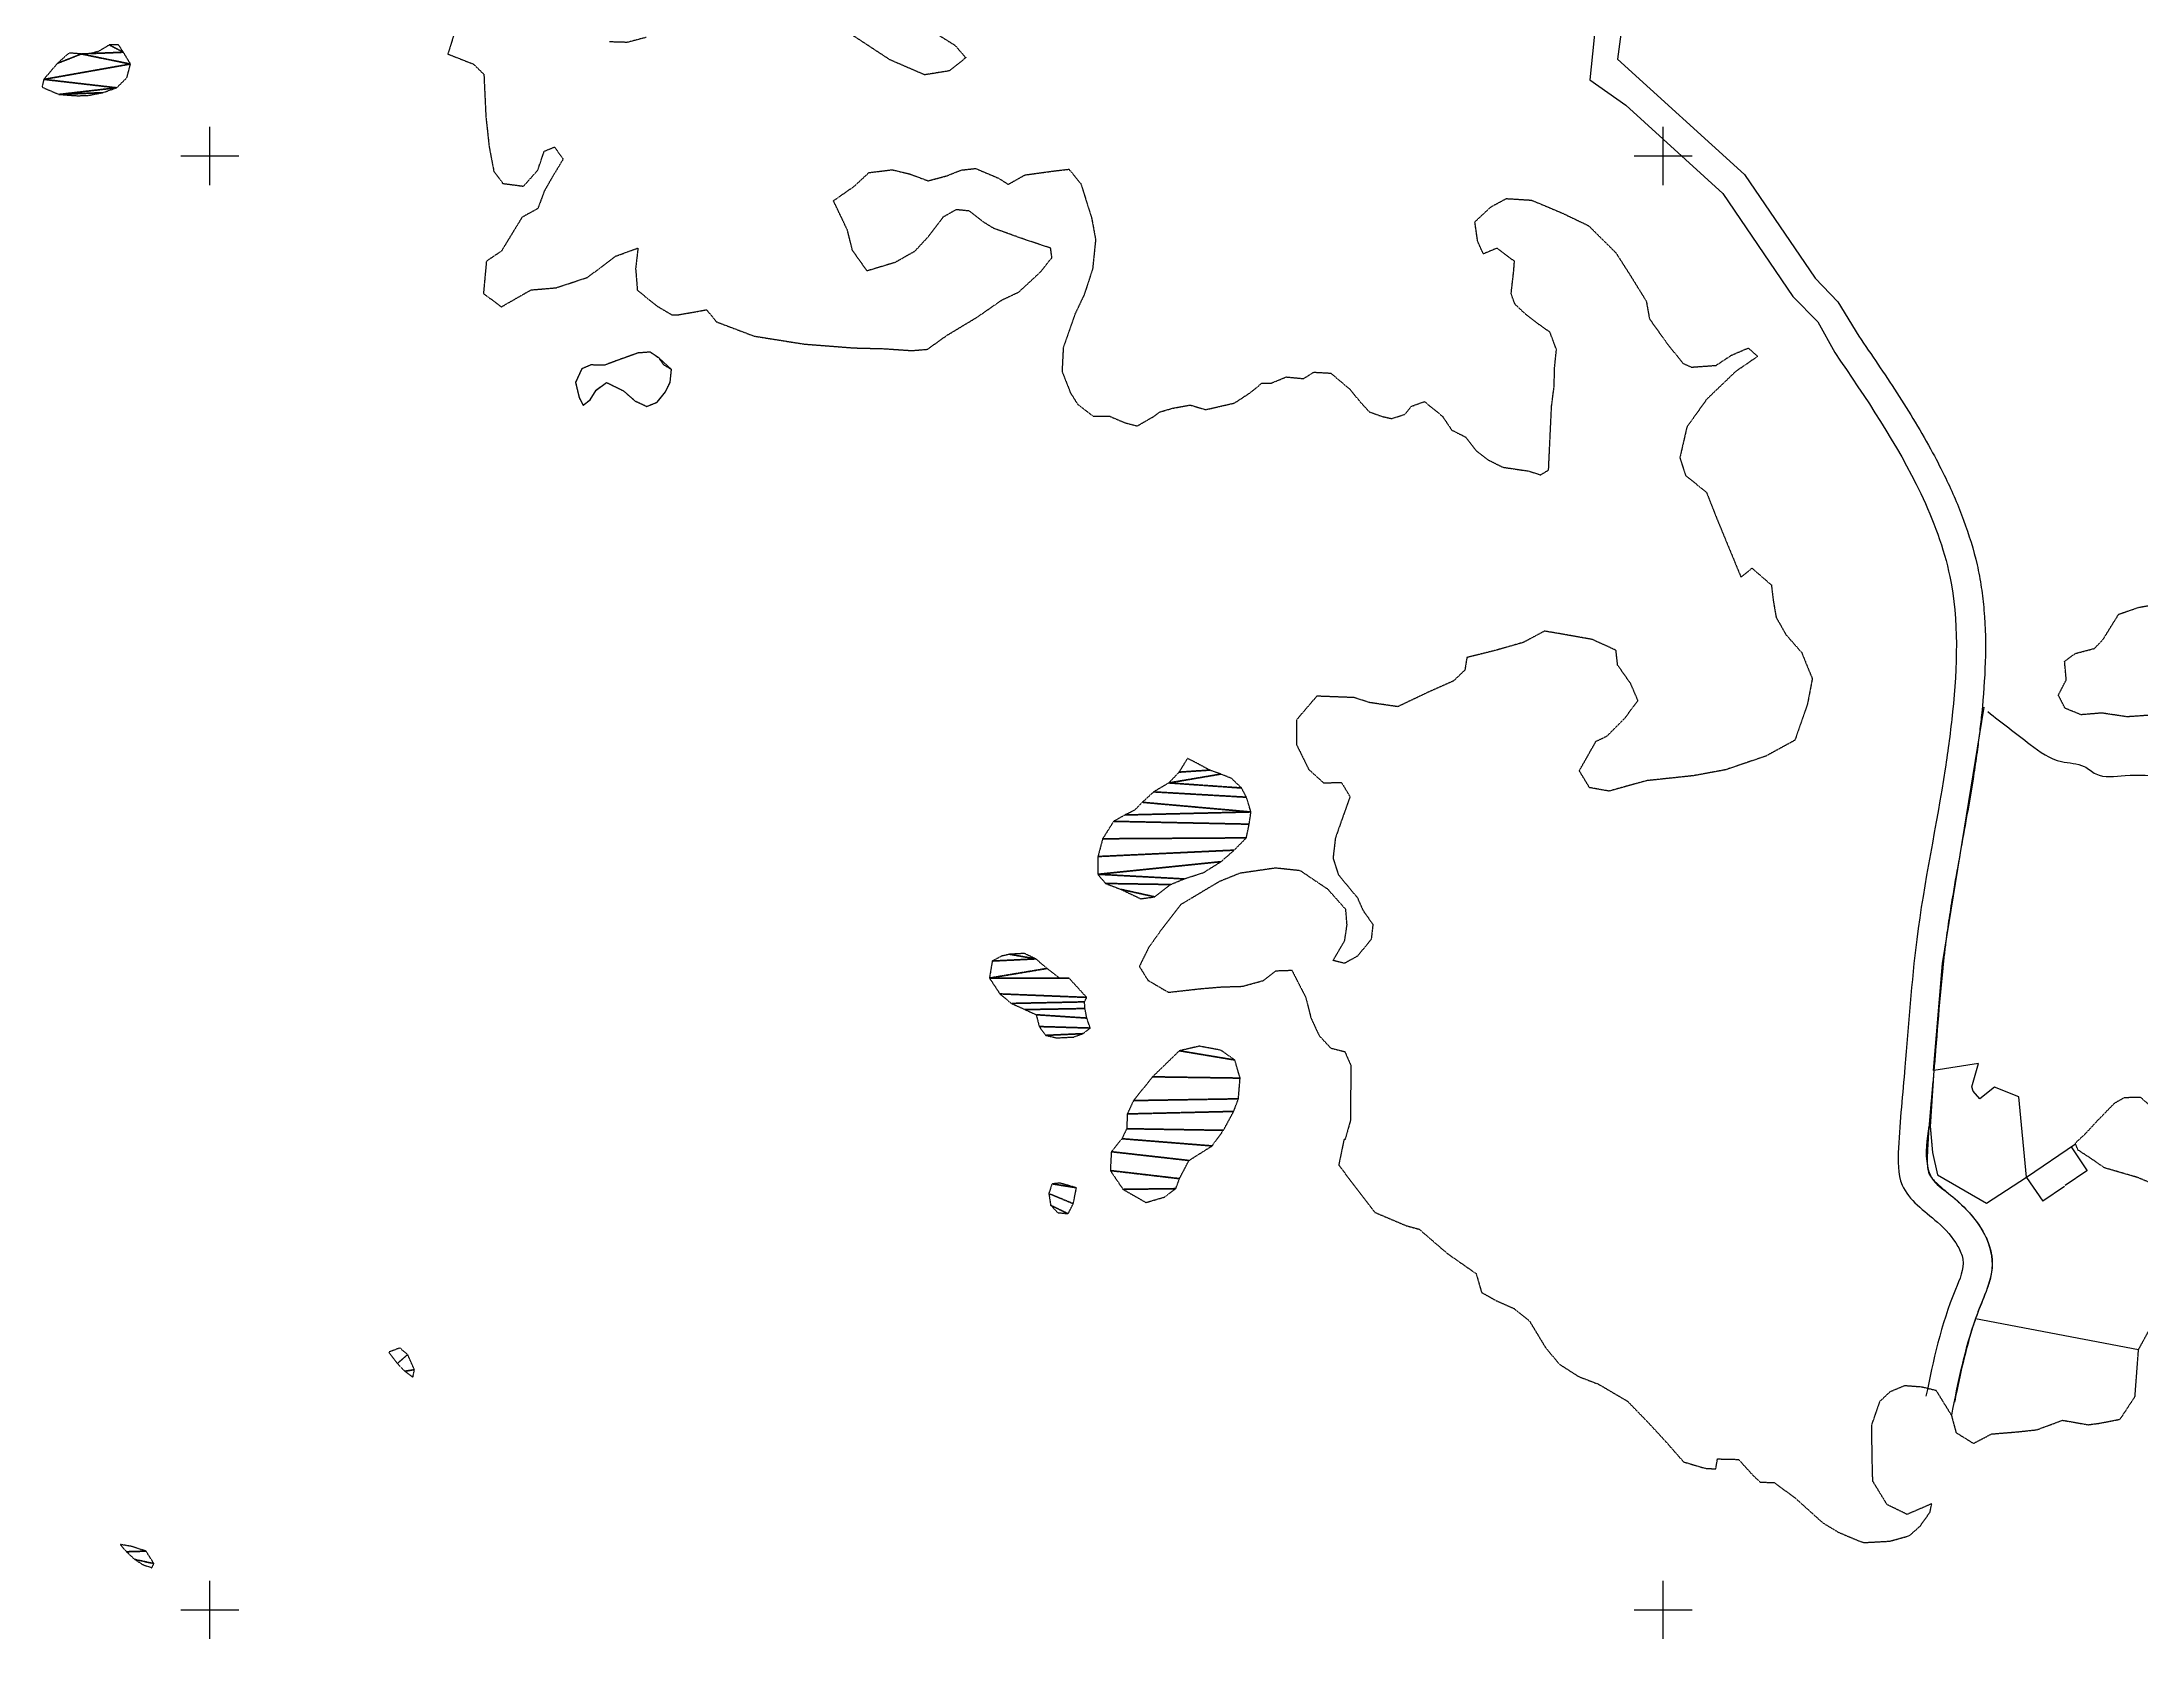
# Model space of a CAD drawing. Header units: metres. Extents: x 619047 to 657292, y 1301217 to 1319844.
# Drawn here: x 654087 to 655532, y 1314710 to 1315809 of the extents above; entities that cross this region are included whole.
import ezdxf

# ---------------------------------------------------------------- set-up
doc = ezdxf.new("R2010")
doc.units = ezdxf.units.M
doc.header["$PDMODE"] = 32
doc.header["$PDSIZE"] = 0.5
doc.linetypes.add('HIDDEN', pattern=[0.375, 0.25, -0.125])
for name, color, linetype in [('2', 1, 'Continuous'), ('3', 7, 'Continuous'), ('42', 7, 'Continuous'), ('CVL_CUADCON_LIN', 8, 'Continuous')]:
    doc.layers.add(name, color=color, linetype=linetype)
doc.styles.get("Standard").update_dxf_attribs({"font": 'arial.ttf'})
doc.dimstyles.get("Standard").update_dxf_attribs({"dimtxt": 0.18, "dimasz": 0.18, "dimexe": 0.18, "dimexo": 0.0625, "dimgap": 0.09, "dimtad": 0, "dimtih": 1, "dimtoh": 1, "dimdec": 4, "dimzin": 0, "dimdsep": 46, "dimtxsty": 'Standard', "dimcen": 0.09, "dimadec": 0, "dimazin": 0, "dimtfac": 1, "dimtdec": 4, "dimtofl": 0, "dimtmove": 0, "dimatfit": 3, "dimfxl": 1, "dimtolj": 1, "dimtzin": 0, "dimarcsym": 0})

# ---------------------------------------------------------------- blocks, each defined once
blk = doc.blocks.new('COORD')
at = {"layer": '42', "color": 2, "linetype": 'Continuous'}
for p, q in [((0, -2), (0, 2)), ((-2, 0), (2, 0))]:
    blk.add_line(p, q, dxfattribs=at)
blk = doc.blocks.new('COORD$')
at = {"layer": '42', "color": 2, "linetype": 'Continuous'}
blk.add_blockref('COORD', (0, 0), dxfattribs=at)
blk = doc.blocks.new('*D20')
at = {"layer": 'CVL_CUADCON_LIN', "color": 0, "lineweight": -2, "ltscale": 0.5, "transparency": 16777216}
for p, q in [((655483.3, 1315048.8), (655494.4, 1315032.4)), ((655494.2, 1315032.4), (655479.3, 1315022.3)), ((655452.7, 1315027.9), (655463.8, 1315011.6)), ((655463.8, 1315011.8), (655478.7, 1315021.9))]:
    blk.add_line(p, q, dxfattribs=at)
at = {"layer": 'CVL_CUADCON_LIN', "color": 0, "ltscale": 0.5, "transparency": 16777216}
for points in [[(655494.1, 1315032.5), (655494.2, 1315032.4), (655494.3, 1315032.5)], [(655463.8, 1315011.9), (655463.8, 1315011.8), (655463.7, 1315011.7)]]:
    blk.add_solid(points, dxfattribs=at)
at = {"layer": 'Defpoints', "color": 0, "ltscale": 0.5, "transparency": 16777216}
for p in [(655483.3, 1315048.8), (655494.3, 1315032.5), (655452.6, 1315028)]:
    blk.add_point(p, dxfattribs=at)
at = {"layer": 'CVL_CUADCON_LIN', "color": 0, "ltscale": 0.5, "transparency": 16777216, "insert": (655479, 1315022.1), "char_height": 0.18, "attachment_point": 5}
blk.add_mtext('\\A1;37.0198', dxfattribs=at)

msp = doc.modelspace()

# ---------------------------------------------------------------- linework, layer by layer
at = {"layer": '2', "color": 1, "linetype": 'Continuous'}
for points in [[(655165.70613, 1315915.10842), (655152.09003, 1315782.7591), (655176.90449, 1315765.33022), (655243.71645, 1315704.58806), (655291.97438, 1315633.83277), (655308.96503, 1315616.29368), (655320.65979, 1315595.2293)], [(655186.04138, 1315909.39904), (655171.25844, 1315796.96572), (655258.61594, 1315717.54455), (655307.22797, 1315646.2701), (655322.86612, 1315630.12717), (655337.19109, 1315606.53901)]]:
    msp.add_lwpolyline(points, dxfattribs=at)
at = {"layer": '3', "color": 30, "linetype": 'HIDDEN'}
for points in [[(654371.53973, 1315817.05733), (654366.39473, 1315800.48233), (654383.99973, 1315793.56933), (654391.19273, 1315786.53633), (654392.53873, 1315757.58433), (654394.80873, 1315736.77433), (654398.05173, 1315719.78733), (654404.24273, 1315711.47233), (654418.48773, 1315709.60333), (654428.26773, 1315720.64133), (654432.69073, 1315733.65033), (654439.76973, 1315736.52633), (654445.70673, 1315728.20933), (654437.23173, 1315714.13733), (654432.75073, 1315706.20833), (654428.31573, 1315694.21533), (654417.46173, 1315688.24733), (654403.24973, 1315664.96133), (654392.91573, 1315657.98333), (654390.88273, 1315635.85333), (654403.18073, 1315626.59233), (654423.62073, 1315638.26033), (654440.87673, 1315639.72833), (654462.38473, 1315646.83433), (654482.02873, 1315661.54233), (654497.20573, 1315667.05233), (654495.59073, 1315652.80433), (654496.77573, 1315638.08033), (654510.10673, 1315627.30633), (654520.59173, 1315621.07433), (654524.65573, 1315621.12033), (654537.33073, 1315623.29833), (654544.42673, 1315624.65033), (654551.12573, 1315616.34133), (654577.14673, 1315606.47533), (654611.49873, 1315601.02333), (654645.81973, 1315598.36633), (654666.39973, 1315597.83933), (654685.71873, 1315596.53633), (654696.37673, 1315597.42033), (654709.72973, 1315606.97433), (654730.41573, 1315619.40733), (654747.55173, 1315631.29233), (654759.17273, 1315636.76133), (654774.50573, 1315650.91133), (654782.01673, 1315660.39933), (654781.17973, 1315666.99633), (654762.05673, 1315673.38433), (654742.16273, 1315680.52533), (654734.74573, 1315685.01433), (654725.26173, 1315692.52833), (654716.10673, 1315693.44033), (654707.02273, 1315688.25433), (654697.01473, 1315674.92733), (654687.47973, 1315664.65433), (654674.10373, 1315657.13233), (654654.86673, 1315651.32233), (654644.79873, 1315665.43633), (654641.33773, 1315679.37233), (654636.65273, 1315689.22833), (654631.70873, 1315699.59033), (654645.82073, 1315709.40733), (654656.12573, 1315718.92633), (654672.10473, 1315720.88833), (654684.33073, 1315717.97833), (654696.82973, 1315713.29333), (654709.74473, 1315716.74433), (654719.60573, 1315720.66933), (654729.49873, 1315721.79833), (654745.32373, 1315715.11833), (654751.97573, 1315710.87533), (654763.58573, 1315717.36033), (654783.87373, 1315720.13333), (654793.76673, 1315721.26333), (654802.01073, 1315711.19333), (654809.39173, 1315687.64633), (654812.09973, 1315672.94033), (654810.04573, 1315652.58833), (654804.15373, 1315634.73433), (654797.95273, 1315621.70433), (654789.83673, 1315598.48933), (654789.00673, 1315582.21733), (654794.76173, 1315567.54533), (654799.67773, 1315559.72433), (654810.43973, 1315551.46233), (654821.87173, 1315551.33933), (654832.33673, 1315546.88533), (654840.74373, 1315544.69433), (654851.59473, 1315550.91633), (654856.12773, 1315554.27133), (654865.24173, 1315556.91733), (654877.15473, 1315559.08633), (654887.85973, 1315555.90533), (654907.61973, 1315560.45033), (654918.71273, 1315567.69233), (654926.51273, 1315574.13333), (654933.11673, 1315574.20933), (654943.22873, 1315578.39033), (654955.17973, 1315577.25633), (654962.24073, 1315581.65733), (654973.93273, 1315581.02833), (654987.01273, 1315569.99733), (654993.96873, 1315561.43833), (655000.39873, 1315554.39633), (655009.32573, 1315551.19533), (655015.94573, 1315549.74633), (655024.80273, 1315552.64333), (655029.56473, 1315558.28733), (655038.41873, 1315561.43833), (655050.72473, 1315551.41433), (655057.18473, 1315541.83333), (655066.63673, 1315537.11333), (655074.11173, 1315527.54333), (655081.80073, 1315521.53233), (655092.27473, 1315516.31633), (655109.82973, 1315513.72233), (655118.24273, 1315511.02333), (655123.79273, 1315514.38933), (655125.83273, 1315558.11833), (655127.69873, 1315572.62233), (655127.82473, 1315583.80433), (655129.19473, 1315597.28733), (655124.74073, 1315609.17933), (655116.54673, 1315614.92933), (655108.09073, 1315621.43933), (655100.64473, 1315628.46933), (655098.02373, 1315635.55333), (655099.86973, 1315651.83733), (655100.30773, 1315657.94033), (655088.26673, 1315666.95033), (655078.91373, 1315663.03133), (655075.00473, 1315671.62633), (655073.07373, 1315685.07133), (655084.13173, 1315695.36133), (655094.73473, 1315701.07333), (655112.01873, 1315700.00033), (655133.20273, 1315691.09533), (655151.33573, 1315682.40933), (655170.09073, 1315663.82033), (655179.91873, 1315648.43233), (655191.04473, 1315630.51933), (655193.21673, 1315618.34733), (655205.86373, 1315600.70533), (655216.42773, 1315587.61233), (655222.04373, 1315585.13633), (655239.04773, 1315586.34633), (655249.63673, 1315593.32833), (655261.26373, 1315598.28933), (655267.67973, 1315592.51833), (655252.55773, 1315582.18133), (655232.45773, 1315562.89433), (655218.95873, 1315543.93733), (655214.12073, 1315522.79133), (655218.06973, 1315510.64033), (655232.42473, 1315499.11533), (655239.48873, 1315481.15533), (655256.20673, 1315440.69133), (655263.75673, 1315446.87533), (655277.09673, 1315435.33933), (655278.49673, 1315423.92133), (655280.39973, 1315413.01733), (655287.13873, 1315401.15133), (655297.94773, 1315388.82433), (655305.26473, 1315370.86733), (655301.90973, 1315353.29633), (655293.30273, 1315328.55033), (655273.36173, 1315317.65033), (655245.52973, 1315308.18433), (655223.47773, 1315304.12033), (655191.25873, 1315300.70333), (655165.43273, 1315293.54733), (655151.94373, 1315295.93433), (655144.95273, 1315307.54233), (655156.40573, 1315327.74733), (655163.98373, 1315331.39133), (655176.28873, 1315343.72833), (655185.29573, 1315355.77433), (655180.33673, 1315367.40533), (655171.29973, 1315380.26133), (655170.16773, 1315390.41233), (655153.82673, 1315397.84833), (655130.91973, 1315401.90633), (655120.99473, 1315403.57133), (655106.35173, 1315395.78133), (655087.87073, 1315390.48733), (655067.60873, 1315385.42833), (655066.18373, 1315376.77233), (655058.39473, 1315369.31433), (655039.69373, 1315360.96933), (655019.98873, 1315351.59733), (655000.65273, 1315354.42533), (654989.94573, 1315357.86033), (654964.27973, 1315358.83733), (654950.24373, 1315342.41433), (654950.43873, 1315325.39233), (654958.75973, 1315308.46233), (654969.02573, 1315299.17833), (654981.21373, 1315299.57233), (654987.16773, 1315289.73033), (654980.27773, 1315270.34033), (654977.08073, 1315261.15633), (654975.45973, 1315247.41633), (654979.14573, 1315236.02433), (654992.28073, 1315220.16633), (654995.93273, 1315211.82233), (655002.90573, 1315201.73833), (655001.75173, 1315191.56133), (654992.23173, 1315180.01833), (654983.39873, 1315175.08933), (654975.50173, 1315177.03133), (654983.47473, 1315190.59033), (654985.12773, 1315201.53533), (654984.24373, 1315212.19733), (654971.89373, 1315226.03133), (654952.95273, 1315238.77333), (654935.91373, 1315240.61133), (654911.31573, 1315237.02733), (654897.15773, 1315231.27533), (654870.66873, 1315215.47233), (654857.40273, 1315198.29633), (654848.65373, 1315185.99933), (654842.19873, 1315172.96633), (654848.14973, 1315163.37833), (654862.21373, 1315155.15433), (654884.79073, 1315157.69933), (654899.00173, 1315158.87833), (654913.22073, 1315159.29533), (654927.65373, 1315163.27133), (654936.21273, 1315169.97633), (654947.13073, 1315170.35433), (654956.74173, 1315151.66133), (654960.20373, 1315137.72533), (654965.93273, 1315125.34033), (654973.90473, 1315116.79233), (654983.58473, 1315114.36233), (654987.75873, 1315104.75433), (654987.42873, 1315066.88933), (654983.76773, 1315053.88933), (654983.00573, 1315053.88033), (654979.39673, 1315036.30633), (655004.15173, 1315003.81033), (655025.84673, 1314994.65733), (655034.76473, 1314992.21833), (655054.26073, 1314975.41633), (655073.97573, 1314961.66633), (655077.67973, 1314948.75033), (655087.90473, 1314943.02233), (655100.15973, 1314937.57233), (655110.67073, 1314929.05333), (655121.80373, 1314910.63133), (655131.33073, 1314899.30633), (655144.63573, 1314890.81933), (655158.15673, 1314885.63733), (655178.10273, 1314873.92333), (655191.98273, 1314859.59833), (655204.32673, 1314846.27233), (655216.67973, 1314832.18433), (655231.46273, 1314827.77933), (655238.83373, 1314827.35533), (655240.02473, 1314834.22933), (655254.50673, 1314833.88733), (655264.53973, 1314822.82133), (655269.41673, 1314818.30333), (655279.07373, 1314817.90633), (655293.16073, 1314807.64933), (655312.40873, 1314790.33633), (655323.15073, 1314783.85233), (655337.69973, 1314777.66633), (655340.75873, 1314776.68533), (655358.52773, 1314777.65033), (655371.94773, 1314781.36133), (655379.49073, 1314788.05433), (655386.24073, 1314797.53333), (655387.44373, 1314803.39133), (655370.50873, 1314796.08233), (655356.71673, 1314802.78533), (655346.87973, 1314818.93533), (655346.44273, 1314834.93833), (655346.18473, 1314857.55033), (655351.83973, 1314873.87733), (655358.87573, 1314880.56433), (655368.98773, 1314884.74533), (655380.42773, 1314883.85933), (655390.36173, 1314881.43233), (655400.97173, 1314864.27533), (655404.15573, 1314852.36833), (655416.17973, 1314844.88333), (655428.55173, 1314851.37733), (655446.31473, 1314852.85133), (655459.75973, 1314854.27533), (655477.46573, 1314860.83033), (655495.02673, 1314857.72733), (655503.39573, 1314858.83933), (655517.08173, 1314861.53733), (655527.31673, 1314877.15433), (655529.74173, 1314909.45233), (655537.45473, 1314923.51533)], [(654502.91573, 1315811.95333), (654489.74773, 1315808.49933), (654477.55073, 1315808.86833)], [(654701.76373, 1315814.98933), (654715.32273, 1315806.50533), (654722.78673, 1315797.95133), (654711.45973, 1315788.92833), (654694.47273, 1315786.19233), (654670.47773, 1315796.59033), (654643.09473, 1315814.57233)], [(655543.29273, 1315346.14633), (655521.97373, 1315344.63233), (655504.41773, 1315347.22633), (655490.20773, 1315346.04733), (655479.23473, 1315350.49533), (655474.55873, 1315359.58933), (655480.02673, 1315370.07033), (655478.86573, 1315382.76233), (655486.16973, 1315388.18133), (655499.33773, 1315391.63533), (655505.11273, 1315397.54533), (655516.08673, 1315415.20333), (655530.00273, 1315419.93633), (655541.91573, 1315422.10533)], [(655542.67773, 1315022.16533), (655528.89673, 1315027.85133), (655506.21473, 1315034.45333), (655497.25373, 1315040.70333), (655488.04073, 1315046.69633), (655486.20773, 1315051.50333), (655493.24673, 1315057.93533), (655501.77673, 1315067.18133), (655513.32573, 1315079.00133), (655520.13873, 1315082.89033), (655531.05973, 1315083.01533), (655544.14573, 1315071.47633)]]:
    msp.add_lwpolyline(points, dxfattribs=at)
for points, invisible_edges in [([(654481.07873, 1315589.11433), (654511.78873, 1315591.24433), (654505.64373, 1315595.49333), (654497.26873, 1315594.88933)], 1), ([(654520.25973, 1315583.46433), (654458.53073, 1315584.02833), (654454.32073, 1315574.57833), (654519.34273, 1315574.81433)], 5), ([(654514.88873, 1315586.70533), (654474.25073, 1315586.49533), (654458.53073, 1315584.02833), (654520.25973, 1315583.46433)], 7), ([(654458.53073, 1315584.02833), (654474.25073, 1315586.49533), (654464.85173, 1315586.64133)], 1), ([(654511.78873, 1315591.24433), (654481.07873, 1315589.11433), (654474.25073, 1315586.49533), (654514.88873, 1315586.70533)], 5), ([(654519.34273, 1315574.81433), (654454.32073, 1315574.57833), (654475.65773, 1315574.56833), (654516.11673, 1315568.17033)], 7), ([(654456.72573, 1315564.18833), (654468.35073, 1315569.40333), (654475.65773, 1315574.56833), (654454.32073, 1315574.57833)], 5), ([(654468.35073, 1315569.40333), (654456.72573, 1315564.18833), (654459.58073, 1315558.88533), (654464.36273, 1315562.75133)], 1), ([(654516.11673, 1315568.17033), (654475.65773, 1315574.56833), (654487.15273, 1315568.85633), (654495.36073, 1315561.83533)], 9), ([(654516.11673, 1315568.17033), (654495.36073, 1315561.83533), (654503.27773, 1315558.11433), (654510.35673, 1315560.99033)], 1)]:
    msp.add_3dface(points, dxfattribs=dict(at, invisible_edges=invisible_edges))
at = {"layer": 'CVL_CUADCON_LIN', "color": 6, "ltscale": 0.5, "flags": 128}
for points in [[(654497.26873, 1315594.88933), (654481.07873, 1315589.11433), (654474.25073, 1315586.49533), (654464.85173, 1315586.64133), (654458.53073, 1315584.02833), (654454.32073, 1315574.57833), (654456.72573, 1315564.18833), (654459.58073, 1315558.88533), (654464.36273, 1315562.75133), (654468.35073, 1315569.40333), (654475.65773, 1315574.56833), (654487.15273, 1315568.85633), (654495.36073, 1315561.83533), (654503.27773, 1315558.11433), (654510.35673, 1315560.99033), (654516.11673, 1315568.17033), (654519.34273, 1315574.81433), (654520.25973, 1315583.46433), (654511.78873, 1315591.24433), (654505.64373, 1315595.49333)], [(655419.64377, 1315106.2473), (655388.93357, 1315101.33876), (655386.32008, 1315062.92757), (655387.93557, 1315045.09059), (655391.4189, 1315029.67935), (655425.06329, 1315010.05654), (655452.63051, 1315028.00083), (655447.48541, 1315083.20525), (655430.56779, 1315089.91602), (655420.55353, 1315081.79971), (655415.85314, 1315087.25373), (655415.13543, 1315090.06352)]]:
    msp.add_lwpolyline(points, close=True, dxfattribs=at)
at = {"layer": 'CVL_CUADCON_LIN', "color": 3, "ltscale": 0.5, "flags": 128}
for points in [[(655423.25685, 1315351.34001), (655394.72165, 1315175.00486), (655388.38037, 1315101.42624)], [(655388.93357, 1315101.33876), (655386.32008, 1315062.92757)], [(655415.13543, 1315090.06352), (655419.64377, 1315106.2473), (655388.93357, 1315101.33876)], [(655420.55353, 1315081.79971), (655415.85314, 1315087.25373), (655415.13543, 1315090.06352)], [(655430.56709, 1315089.93228), (655420.55353, 1315081.79971)], [(655447.48541, 1315083.20525), (655430.56779, 1315089.91602)], [(655386.32627, 1315063.01851), (655387.93557, 1315045.09059)], [(655387.93557, 1315045.09059), (655391.4189, 1315029.67935)]]:
    msp.add_lwpolyline(points, dxfattribs=at)
at = {"layer": 'CVL_CUADCON_LIN', "color": 2, "ltscale": 0.5, "flags": 128}
for points in [[(655452.63051, 1315028.00083), (655447.48541, 1315083.20525)], [(655391.4189, 1315029.67935), (655425.06329, 1315010.05654)], [(655425.06329, 1315010.05654), (655452.63051, 1315028.00083)]]:
    msp.add_lwpolyline(points, dxfattribs=at)
at = {"layer": 'CVL_CUADCON_LIN', "color": 6, "ltscale": 0.5, "flags": 128}
for points in [[(655452.63051, 1315028.00083), (655486.41754, 1315050.95309)], [(655417.61976, 1314930.74233), (655529.74173, 1314909.45233)]]:
    msp.add_lwpolyline(points, dxfattribs=at)
at = {"layer": 'CVL_CUADCON_LIN', "color": 6, "ltscale": 0.5}
msp.add_spline([(655320.65979, 1315595.2293), (655379.88123, 1315498.19357), (655399.88558, 1315441.09415), (655401.76961, 1315348.02483), (655396.69636, 1315308.90872), (655377.12847, 1315191.56031), (655369.03045, 1315103.65327), (655364.55799, 1315048.09619), (655367.11362, 1315022.55269), (655391.39234, 1314997.00919), (655405.44839, 1314980.40593), (655408.8191, 1314971.54933), (655403.79415, 1314950.83168), (655383.47116, 1314877.45282)], degree=3, dxfattribs=at)
msp.add_open_spline([(655337.19109, 1315606.53901), (655345.95866, 1315593.72354), (655354.82608, 1315580.76615), (655372.03941, 1315554.14292), (655380.38604, 1315540.47582), (655391.19515, 1315520.47863), (655394.19916, 1315514.6309), (655399.31553, 1315504.01675), (655401.48329, 1315499.28665), (655405.61684, 1315489.67097), (655407.58147, 1315484.7875), (655413.08477, 1315469.91222), (655416.23443, 1315459.69424), (655419.20982, 1315446.60859), (655419.75031, 1315444.00784), (655420.72922, 1315438.80977), (655421.16925, 1315436.2092), (655422.35088, 1315428.40713), (655422.95408, 1315423.2054), (655424.42544, 1315406.02264), (655424.60853, 1315394.08326), (655423.89528, 1315370.49132), (655422.99857, 1315358.83688), (655421.41563, 1315343.2096), (655420.95478, 1315339.03233), (655419.96691, 1315330.70162), (655419.44005, 1315326.55087), (655418.13679, 1315316.86655), (655417.33643, 1315311.34255), (655414.79358, 1315294.81733), (655412.91631, 1315283.90517), (655407.98427, 1315256.20107), (655404.85846, 1315239.52534), (655401.13611, 1315217.33304), (655400.23155, 1315211.71512), (655398.5692, 1315200.70869), (655397.80721, 1315195.31944), (655396.72233, 1315186.8959), (655396.35201, 1315183.84852), (655395.64641, 1315177.72838), (655395.31138, 1315174.65795), (655394.35047, 1315165.41968), (655393.76879, 1315159.22491), (655392.12573, 1315140.56564), (655391.16704, 1315128.02661), (655389.7986, 1315111.36046), (655389.45321, 1315107.24773), (655388.92812, 1315101.26471), (655388.76057, 1315099.39591), (655388.42255, 1315095.67696), (655388.25195, 1315093.82441), (655387.73945, 1315088.28278), (655387.39689, 1315084.60977), (655386.39814, 1315073.6153), (655385.77122, 1315066.31907), (655385.12938, 1315057.01143), (655385.00434, 1315055.0758), (655384.78829, 1315051.44355), (655384.69495, 1315049.74884), (655384.57778, 1315047.41132), (655384.54676, 1315046.77187), (655384.46296, 1315044.94541), (655384.41663, 1315043.78679), (655384.33375, 1315040.78759), (655384.32884, 1315039.04306), (655384.4472, 1315035.94636), (655384.57158, 1315034.59625), (655384.87144, 1315032.66408), (655385.02562, 1315031.97571), (655385.24411, 1315031.21537), (655385.30677, 1315031.02095), (655385.41454, 1315030.71651), (655385.4603, 1315030.59738), (655385.53857, 1315030.40705), (655385.57166, 1315030.33094), (655385.64819, 1315030.16406), (655385.69023, 1315030.07669), (655385.82932, 1315029.80174), (655385.9394, 1315029.60121), (655386.35943, 1315028.90052), (655386.75266, 1315028.32827), (655387.79159, 1315027.02184), (655388.43669, 1315026.28913), (655389.97269, 1315024.69973), (655390.86286, 1315023.84352), (655392.85471, 1315022.03083), (655393.95598, 1315021.0744), (655396.75376, 1315018.70296), (655398.5214, 1315017.24808), (655401.35756, 1315014.8696), (655402.35302, 1315014.0269), (655404.19594, 1315012.42907), (655405.03952, 1315011.68352), (655406.7199, 1315010.15726), (655407.55937, 1315009.37468), (655410.06879, 1315006.95938), (655411.73028, 1315005.25887), (655415.3874, 1315001.17905), (655417.3634, 1314998.73476), (655419.84883, 1314995.1841), (655420.46432, 1314994.2613), (655421.7105, 1314992.29082), (655422.33752, 1314991.24053), (655423.54859, 1314989.0785), (655424.15805, 1314987.9222), (655425.48236, 1314985.15248), (655426.19074, 1314983.49497), (655427.46061, 1314979.85727), (655428.02336, 1314977.87494), (655428.53924, 1314975.10062), (655428.63943, 1314974.47681), (655428.80513, 1314973.24324), (655428.87152, 1314972.63104), (655429.02471, 1314970.81261), (655429.06546, 1314969.62488), (655429.03856, 1314966.45214), (655428.86786, 1314964.5368), (655428.33863, 1314960.94009), (655427.98067, 1314959.25734), (655427.17186, 1314956.10528), (655426.72077, 1314954.63511), (655425.79037, 1314951.87718), (655425.31074, 1314950.58908), (655424.12544, 1314947.54796), (655423.4313, 1314945.89601), (655422.64819, 1314944.01148), (655422.48729, 1314943.6234), (655422.02389, 1314942.49712), (655421.7211, 1314941.74919), (655421.12369, 1314940.24981), (655420.82969, 1314939.4999), (655419.96127, 1314937.24926), (655419.40045, 1314935.74764), (655417.76821, 1314931.2376), (655416.74699, 1314928.22397), (655413.85179, 1314919.15064), (655412.14632, 1314913.05794), (655408.41825, 1314898.38726), (655406.52405, 1314889.74674), (655404.13571, 1314878.4257), (655403.60853, 1314875.90006), (655403.07844, 1314873.36035)], degree=3, knots=[0, 0, 0, 0, 46.4682576466, 46.4682576466, 92.9365152932, 92.9365152932, 111.7075027908, 111.7075027908, 126.3900302105, 126.3900302105, 141.0725576303, 141.0725576303, 170.4376124698, 170.4376124698, 177.6469901651, 177.6469901651, 184.8563678604, 184.8563678604, 199.2751232509, 199.2751232509, 232.570742322, 232.570742322, 265.8663613932, 265.8663613932, 278.1049774311, 278.1049774311, 290.3435934691, 290.3435934691, 306.7428918047, 306.7428918047, 339.5414884758, 339.5414884758, 390.641139983, 390.641139983, 408.016413929, 408.016413929, 424.7434200167, 424.7434200167, 434.192169188, 434.192169188, 443.6409183593, 443.6409183593, 462.5384167019, 462.5384167019, 500.3334133871, 500.3334133871, 512.7086141771, 512.7086141771, 518.3406124369, 518.3406124369, 523.9726106967, 523.9726106967, 535.2366072164, 535.2366072164, 557.7646002557, 557.7646002557, 563.6579719673, 563.6579719673, 568.7792163325, 568.7792163325, 570.6912379272, 570.6912379272, 574.3714789141, 574.3714789141, 580.652431542, 580.652431542, 586.9333841698, 586.9333841698, 591.6661665099, 591.6661665099, 593.5618221599, 593.5618221599, 595.0075989359, 595.0075989359, 596.1197496564, 596.1197496564, 597.2319003769, 597.2319003769, 599.456201818, 599.456201818, 604.3483865177, 604.3483865177, 609.2405712174, 609.2405712174, 614.1327559171, 614.1327559171, 619.0249406169, 619.0249406169, 625.6806732445, 625.6806732445, 629.1322247862, 629.1322247862, 631.9489336964, 631.9489336964, 634.7656426065, 634.7656426065, 640.3990604268, 640.3990604268, 647.4369735074, 647.4369735074, 649.8237627019, 649.8237627019, 652.4047006226, 652.4047006226, 654.9856385432, 654.9856385432, 658.1572894057, 658.1572894057, 661.3289402681, 661.3289402681, 662.2108439342, 662.2108439342, 663.0927476003, 663.0927476003, 664.8565549326, 664.8565549326, 667.9391653774, 667.9391653774, 671.0217758223, 671.0217758223, 674.1043862672, 674.1043862672, 677.1869967121, 677.1869967121, 681.8599903018, 681.8599903018, 683.1211562616, 683.1211562616, 685.643488181, 685.643488181, 688.1658201005, 688.1658201005, 693.2104839395, 693.2104839395, 703.2998116175, 703.2998116175, 723.4784669734, 723.4784669734, 751.3520115235, 751.3520115235, 759.300924311, 759.300924311, 759.300924311, 759.300924311], dxfattribs=at)
at = {"layer": 'CVL_CUADCON_LIN', "color": 3, "ltscale": 0.5}
for points in [[(655425.99115, 1315348.19048), (655455.25371, 1315325.67437), (655476.63775, 1315313.85338), (655492.39451, 1315310.47598), (655500.27288, 1315305.40988), (655520.53166, 1315304.28402), (655547.54314, 1315303.72109)], [(655385.5532, 1315062.98487), (655384.50299, 1315035.56348), (655387.52841, 1315027.35875), (655398.83996, 1315016.97595), (655410.86076, 1315006.11756), (655423.8118, 1314988.55687), (655428.86764, 1314964.90739), (655424.02554, 1314947.34005), (655417.61976, 1314930.74233), (655400.97173, 1314864.27533)]]:
    msp.add_spline(points, degree=3, dxfattribs=at)

# ---------------------------------------------------------------- block references
at = {"layer": '42', "color": 1, "linetype": 'Continuous', "xscale": 10, "yscale": 10}
for p in [(654202.60373, 1315730.38433), (655202.60373, 1315730.38433), (654202.60373, 1314730.38433), (655202.60373, 1314730.38433)]:
    msp.add_blockref('COORD$', p, dxfattribs=at)

# ---------------------------------------------------------------- dimensions: what is measured, and where the dimension line sits
at = {"layer": 'CVL_CUADCON_LIN', "color": 3, "ltscale": 0.5}
dim = msp.add_aligned_dim(p1=(655452.63051, 1315028.00083), p2=(655483.25281, 1315048.80322), distance=-19.67028, dimstyle='Standard', dxfattribs=at)
dim.commit()
dim.dimension.update_dxf_attribs({"geometry": '*D20', "text_midpoint": (655478.9949, 1315022.13102)})

# ---------------------------------------------------------------- meshes
at = {"layer": '3', "color": 30, "linetype": 'HIDDEN'}
mesh = msp.add_polyface(dxfattribs=at)
corners = [(654143.12673, 1315801.71833), (654133.43773, 1315806.74033), (654120.51573, 1315800.81333), (654148.00673, 1315793.61533), (654114.16473, 1315800.51933), (654088.35673, 1315783.07333), (654138.45573, 1315777.28833), (654098.84173, 1315772.71833), (654128.82073, 1315773.92333), (654097.68873, 1315794.06133), (654130.34173, 1315774.44133), (654119.17573, 1315772.08333), (654111.55373, 1315771.78133), (654087.12073, 1315777.72733), (654105.77473, 1315801.22833), (654126.09673, 1315802.37333), (654139.79073, 1315806.78033), (654145.52673, 1315784.19533)]
mesh.append_faces([[corners[k] for k in face] for face in [(1, 0, 16), (8, 7, 12, 11), (9, 4, 14)]], dxfattribs={"vtx0": -1, "color": 30})
mesh.append_faces([[corners[k] for k in face] for face in [(3, 5, 6, 17), (6, 7, 8, 10)]], dxfattribs={"vtx0": -1, "vtx1": -1, "color": 30})
mesh.append_faces([[corners[k] for k in face] for face in [(3, 4, 9, 5)]], dxfattribs={"vtx0": -1, "vtx1": -1, "vtx3": -1, "color": 30})
mesh.append_faces([[corners[k] for k in face] for face in [(0, 2, 4, 3)]], dxfattribs={"vtx0": -1, "vtx2": -1, "color": 30})
mesh.append_faces([[corners[k] for k in face] for face in [(0, 1, 15, 2), (6, 5, 13, 7)]], dxfattribs={"vtx0": -1, "vtx3": -1, "color": 30})
mesh = msp.add_polyface(dxfattribs=at)
corners = [(654890.60873, 1315307.99233), (654869.52573, 1315306.58933), (654898.24973, 1315305.24533), (654862.45873, 1315299.17433), (654912.54173, 1315295.67633), (654915.88673, 1315289.34333), (654852.07873, 1315293.00833), (654919.00073, 1315279.19633), (654844.24773, 1315285.84233), (654832.35973, 1315277.12633), (654917.78373, 1315270.80033), (654824.50973, 1315272.75533), (654915.81173, 1315261.38433), (654816.96373, 1315260.76233), (654907.47973, 1315252.94433), (654813.73873, 1315248.54133), (654898.38273, 1315245.00733), (654813.56273, 1315236.34033), (654873.04673, 1315233.15633), (654863.66873, 1315229.28433), (654818.93973, 1315230.02033), (654852.79673, 1315220.82833), (654829.38373, 1315226.01933), (654882.70373, 1315312.26433), (654905.63873, 1315302.24133), (654886.48673, 1315237.56133), (654843.14873, 1315219.49733), (654838.94573, 1315280.47133), (654875.30973, 1315316.03033)]
mesh.append_faces([[corners[k] for k in face] for face in [(1, 0, 23, 28), (21, 22, 26)]], dxfattribs={"vtx0": -1, "color": 30})
mesh.append_faces([[corners[k] for k in face] for face in [(2, 3, 4, 24), (16, 17, 18, 25)]], dxfattribs={"vtx0": -1, "vtx1": -1, "color": 30})
mesh.append_faces([[corners[k] for k in face] for face in [(0, 1, 3, 2), (4, 3, 6, 5), (5, 6, 8, 7), (7, 9, 11, 10), (10, 11, 13, 12), (12, 13, 15, 14), (14, 15, 17, 16), (18, 17, 20, 19), (19, 20, 22, 21)]], dxfattribs={"vtx0": -1, "vtx2": -1, "color": 30})
mesh.append_faces([[corners[k] for k in face] for face in [(7, 8, 27, 9)]], dxfattribs={"vtx0": -1, "vtx3": -1, "color": 30})
mesh = msp.add_polyface(dxfattribs=at)
corners = [(654770.98973, 1315178.12233), (654752.92673, 1315181.31233), (654741.01373, 1315176.66233), (654778.65573, 1315171.56133), (654739.05573, 1315164.95833), (654793.94573, 1315164.79533), (654805.97373, 1315151.65433), (654746.24073, 1315154.07433), (654804.46873, 1315148.59433), (654754.16073, 1315147.51533), (654804.75273, 1315144.02133), (654763.58973, 1315143.25433), (654806.06573, 1315137.42133), (654771.23573, 1315139.74333), (654808.39673, 1315130.57333), (654773.32073, 1315131.62333), (654803.33873, 1315126.72933), (654777.67973, 1315125.55033), (654797.00073, 1315124.40133), (654785.31473, 1315123.81933), (654747.34473, 1315180.00633), (654763.08773, 1315181.88433), (654787.08373, 1315165.00633)]
mesh.append_faces([[corners[k] for k in face] for face in [(1, 0, 21), (16, 17, 19, 18)]], dxfattribs={"vtx0": -1, "color": 30})
mesh.append_faces([[corners[k] for k in face] for face in [(3, 4, 5, 22)]], dxfattribs={"vtx0": -1, "vtx1": -1, "color": 30})
mesh.append_faces([[corners[k] for k in face] for face in [(0, 2, 4, 3), (5, 4, 7, 6), (6, 7, 9, 8), (8, 9, 11, 10), (10, 11, 13, 12), (12, 13, 15, 14), (14, 15, 17, 16)]], dxfattribs={"vtx0": -1, "vtx2": -1, "color": 30})
mesh.append_faces([[corners[k] for k in face] for face in [(0, 1, 20, 2)]], dxfattribs={"vtx0": -1, "vtx3": -1, "color": 30})
mesh = msp.add_polyface(dxfattribs=at)
corners = [(654907.89773, 1315108.57833), (654869.73973, 1315114.94633), (654911.53573, 1315096.14633), (654851.30373, 1315097.03833), (654910.35573, 1315081.90533), (654838.19373, 1315080.68933), (654907.10773, 1315073.24333), (654833.93273, 1315071.51233), (654900.07673, 1315060.23633), (654833.48973, 1315061.34233), (654892.26773, 1315049.51233), (654830.23073, 1315054.45933), (654876.32173, 1315039.49933), (654822.91873, 1315045.51733), (654869.79573, 1315027.00433), (654822.23973, 1315032.55033), (654867.29873, 1315020.12533), (654830.96273, 1315019.64333), (654859.20473, 1315014.22933), (654846.77573, 1315010.59233), (654883.44173, 1315118.08233), (654898.19773, 1315115.37933)]
mesh.append_faces([[corners[k] for k in face] for face in [(1, 0, 21, 20), (16, 17, 19, 18)]], dxfattribs={"vtx0": -1, "color": 30})
mesh.append_faces([[corners[k] for k in face] for face in [(0, 1, 3, 2), (2, 3, 5, 4), (4, 5, 7, 6), (6, 7, 9, 8), (8, 9, 11, 10), (10, 11, 13, 12), (12, 13, 15, 14), (14, 15, 17, 16)]], dxfattribs={"vtx0": -1, "vtx2": -1, "color": 30})
mesh = msp.add_polyface(dxfattribs=at)
corners = [(654798.93673, 1315020.71233), (654782.14773, 1315023.40233), (654796.71973, 1315009.76933), (654779.90273, 1315016.78033), (654793.20573, 1315002.88433), (654781.22573, 1315008.65533), (654786.08673, 1315003.60233), (654787.48073, 1315023.94433)]
mesh.append_faces([[corners[k] for k in face] for face in [(1, 0, 7), (4, 5, 6)]], dxfattribs={"vtx0": -1, "color": 30})
mesh.append_faces([[corners[k] for k in face] for face in [(0, 1, 3, 2), (2, 3, 5, 4)]], dxfattribs={"vtx0": -1, "vtx2": -1, "color": 30})
mesh = msp.add_polyface(dxfattribs=at)
corners = [(654338.70073, 1314905.98233), (654331.62573, 1314899.83733), (654343.34173, 1314895.59033), (654336.74173, 1314894.53233), (654333.33573, 1314910.52333), (654342.35773, 1314890.50133), (654325.72973, 1314907.68033)]
mesh.append_faces([[corners[k] for k in face] for face in [(1, 0, 4, 6), (2, 3, 5)]], dxfattribs={"vtx0": -1, "color": 30})
mesh.append_faces([[corners[k] for k in face] for face in [(0, 1, 3, 2)]], dxfattribs={"vtx0": -1, "vtx2": -1, "color": 30})
mesh = msp.add_polyface(dxfattribs=at)
corners = [(654158.70773, 1314770.79233), (654145.25073, 1314770.38433), (654164.13973, 1314762.21533), (654150.89873, 1314765.11233), (654149.01973, 1314773.98433), (654162.64773, 1314759.40233), (654156.78373, 1314761.36833), (654140.87473, 1314775.41633)]
mesh.append_faces([[corners[k] for k in face] for face in [(1, 0, 4, 7), (2, 3, 6, 5)]], dxfattribs={"vtx0": -1, "color": 30})
mesh.append_faces([[corners[k] for k in face] for face in [(0, 1, 3, 2)]], dxfattribs={"vtx0": -1, "vtx2": -1, "color": 30})

doc.saveas('drawing.dxf')
